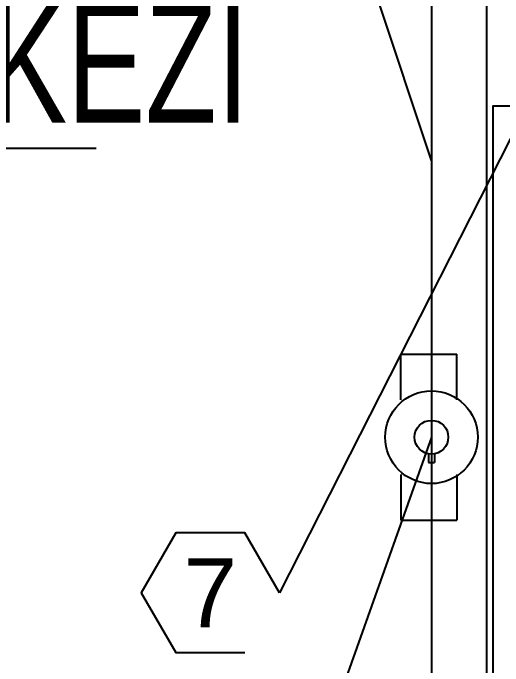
# Model space of a CAD drawing. Header units: inches. Extents: x 21 to 38546, y 13 to 15001.
# Drawn here: x 4529.3 to 4600.2, y 2014.2 to 2108.6 of the extents above; entities that cross this region are included whole.
import ezdxf
from ezdxf.enums import TextEntityAlignment as Align

# ---------------------------------------------------------------- set-up
doc = ezdxf.new("R2010")
doc.units = ezdxf.units.IN
doc.header["$MEASUREMENT"] = 0
for name, color, linetype in [('K-BILGI', 7, 'Continuous'), ('K-CIHAZ', 3, 'Continuous'), ('K-DONUS', 5, 'Continuous'), ('K-GIDIS', 1, 'Continuous'), ('K-TXT', 7, 'Continuous'), ('Z_MİM_Hava Ayırıcı', 8, 'Continuous')]:
    doc.layers.add(name, color=color, linetype=linetype)
doc.layers.add('Z_MİM_-KM-AREA-IDEN', color=8, linetype='Continuous', lineweight=25)
doc.layers.add('Z_MİM_-KM-CERAMIC-09', color=8, linetype='Continuous', lineweight=25)
doc.styles.add('Arial_4', font='arial.ttf', dxfattribs={"height": 10})
doc.styles.add('ISITMA', font='arial.ttf')

# ---------------------------------------------------------------- blocks, each defined once
blk = doc.blocks.new('*U121')
blk.add_line((0, 0), (192.449, 0))
at = {"color": 7, "style": 'Arial_4', "width": 0.7}
for tag, p in [('K', (8.571, 13.107)), ('00', (33.429, 13.107)), ('MAHALADI', (72.415, 12.353))]:
    blk.add_attdef(tag, text='', height=17.333, dxfattribs=at).set_placement(p, align=Align.MIDDLE_LEFT)
blk.add_attdef('27.00', text='', height=13.333, dxfattribs=at).set_placement((133.252, -11.288), align=Align.MIDDLE_RIGHT)
blk = doc.blocks.new('IS_Hava_Ayırıcı_Üstten')
at = {"layer": 'Z_MİM_Hava Ayırıcı'}
for p, q in [((12844.79, -868.86), (12836.96, -868.86)), ((12836.96, -868.86), (12836.96, -878.46)), ((12857.57, -868.86), (12865.4, -868.86)), ((12865.4, -868.86), (12865.4, -878.46)), ((12846.82, -873.62), (12846.82, -874.62)), ((12848.33, -873.62), (12846.82, -873.62)), ((12848.33, -874.62), (12846.82, -874.62)), ((12844.79, -878.46), (12836.96, -878.46)), ((12857.57, -878.46), (12865.4, -878.46))]:
    blk.add_line(p, q, dxfattribs=at)
for radius in [7.95, 2.89]:
    blk.add_circle((12851.18, -874.12), radius, dxfattribs=at)

msp = doc.modelspace()

# ---------------------------------------------------------------- linework, layer by layer
at = {"layer": 'K-BILGI'}
for p, q in [((4641.884, 2170.231), (4567.884, 2024.739)), ((4589.884, 2047.231), (4573.884, 2002.198))]:
    msp.add_line(p, q, dxfattribs=at)
msp.add_lwpolyline([(4567.884, 2024.739), (4562.884, 2033.399), (4552.884, 2033.399), (4547.884, 2024.739), (4552.884, 2016.079), (4562.884, 2016.079)], dxfattribs=at)
at = {"layer": 'K-DONUS'}
msp.add_lwpolyline([(4597.884, 1912.231), (4597.884, 2138.231)], dxfattribs=at)
at = {"layer": 'K-GIDIS'}
msp.add_lwpolyline([(4336.584, 2179.531), (4336.584, 2127.231), (4589.884, 2127.231), (4589.884, 1912.231)], dxfattribs=at)
at = {"layer": 'K-TXT'}
msp.add_line((4589.884, 2087.231), (4564.884, 2162.442), dxfattribs=at)
at = {"layer": 'Z_MİM_-KM-CERAMIC-09'}
msp.add_lwpolyline([(4678.759, 2214.084), (4678.759, 2125.084), (4608.759, 2125.083), (4608.759, 2095.083), (4598.758, 2095.083), (4598.758, 1900.083), (4144.758, 1900.083), (4144.758, 2214.084)], close=True, dxfattribs=at)

# ---------------------------------------------------------------- block references
at = {"layer": 'K-CIHAZ', "xscale": 0.8438027687205875, "yscale": 0.8438027687205875, "zscale": 0.8438027687205875, "rotation": 90}
msp.add_blockref('IS_Hava_Ayırıcı_Üstten', (3852.297, -8796.628), dxfattribs=at)
at = {"layer": 'Z_MİM_-KM-AREA-IDEN'}
ref = msp.add_blockref('*U121', (4348.91, 2089.035), dxfattribs=at)
ref.add_attrib('MAHALADI', 'TESHİN MERKEZİ', dxfattribs={"layer": '0', "color": 7, "height": 17.33333, "style": 'Arial_4', "width": 0.7}).set_placement((4421.325, 2101.388), align=Align.MIDDLE_LEFT)

# ---------------------------------------------------------------- texts
at = {"layer": 'K-BILGI', "style": 'ISITMA'}
msp.add_text('7', height=10, dxfattribs=at).set_placement((4557.884, 2024.739), align=Align.MIDDLE_CENTER)

doc.saveas('drawing.dxf')
